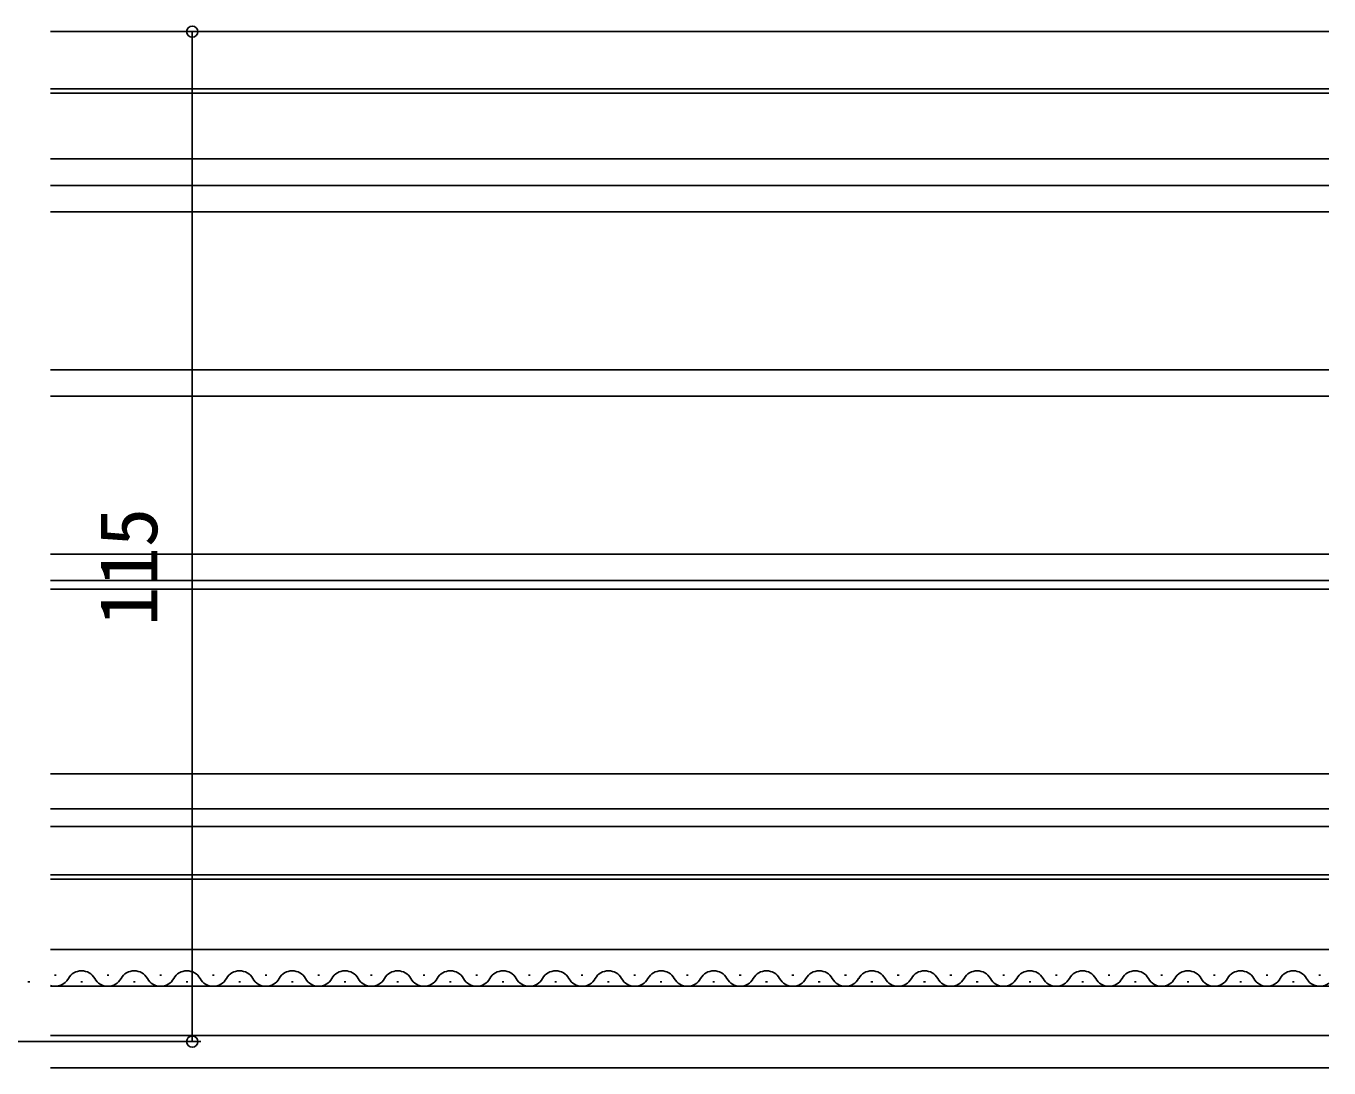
# Model space of a CAD drawing. Units: millimetres, scale not verified. Extents: x -525 to 525, y -783 to 778.
# Drawn here: x -159.6 to -11.2, y 393 to 511.6 of the extents above; entities that cross this region are included whole.
import ezdxf
from ezdxf.enums import TextEntityAlignment as Align

# ---------------------------------------------------------------- set-up
doc = ezdxf.new("R2010")
doc.units = ezdxf.units.MM
doc.header["$LTSCALE"] = 4
doc.layers.add('0-3_YKK_12', color=2, linetype='Continuous')
doc.layers.add('0-6_YKK_D', color=6, linetype='Continuous')
doc.styles.add('ＭＳ ゴシック', font='')
doc.styles.get('ＭＳ ゴシック').set_extended_font_data('MS Gothic')

msp = doc.modelspace()

# ---------------------------------------------------------------- linework, layer by layer
at = {"layer": '0-3_YKK_12'}
for p, q in [((-156.8, 510.973), (-11.202, 510.973)), ((-156.8, 504.473), (-11.202, 504.474)), ((-156.8, 503.977), (-11.202, 503.977)), ((-156.8, 496.477), (-11.202, 496.477)), ((-156.8, 493.473), (-11.202, 493.473)), ((-156.8, 490.473), (-11.202, 490.473)), ((-156.8, 472.473), (-11.202, 472.473)), ((-156.8, 469.473), (-11.202, 469.473)), ((-156.8, 451.473), (-11.202, 451.473)), ((-156.8, 448.478), (-11.202, 448.473)), ((-156.8, 447.474), (-11.202, 447.474)), ((-156.8, 426.474), (-11.202, 426.474)), ((-156.8, 422.473), (-11.202, 422.473)), ((-156.8, 420.473), (-11.202, 420.473)), ((-156.8, 414.973), (-11.202, 414.973)), ((-156.8, 414.473), (-11.202, 414.473)), ((-156.8, 406.473), (-11.202, 406.473)), ((-159.359, 402.773), (-159.159, 402.773)), ((-156.8, 402.273), (-11.202, 402.273)), ((-156.359, 403.533), (-156.159, 403.533)), ((-153.359, 402.773), (-153.159, 402.773)), ((-150.359, 403.533), (-150.159, 403.533)), ((-147.359, 402.773), (-147.159, 402.773)), ((-144.359, 403.533), (-144.159, 403.533)), ((-141.359, 402.773), (-141.159, 402.773)), ((-138.359, 403.533), (-138.159, 403.533)), ((-135.359, 402.773), (-135.159, 402.773)), ((-132.359, 403.533), (-132.159, 403.533)), ((-129.359, 402.773), (-129.159, 402.773)), ((-126.359, 403.533), (-126.159, 403.533)), ((-123.359, 402.773), (-123.159, 402.773)), ((-120.359, 403.533), (-120.159, 403.533)), ((-117.359, 402.773), (-117.159, 402.773)), ((-114.359, 403.533), (-114.159, 403.533)), ((-111.359, 402.773), (-111.159, 402.773)), ((-108.359, 403.533), (-108.159, 403.533)), ((-105.359, 402.773), (-105.159, 402.773)), ((-102.359, 403.533), (-102.159, 403.533)), ((-99.359, 402.773), (-99.159, 402.773)), ((-96.359, 403.533), (-96.159, 403.533)), ((-93.359, 402.773), (-93.159, 402.773)), ((-90.359, 403.533), (-90.159, 403.533)), ((-87.359, 402.773), (-87.159, 402.773)), ((-84.359, 403.533), (-84.159, 403.533)), ((-81.359, 402.773), (-81.159, 402.773)), ((-78.359, 403.533), (-78.159, 403.533)), ((-75.359, 402.773), (-75.159, 402.773)), ((-72.359, 403.533), (-72.159, 403.533)), ((-69.359, 402.773), (-69.159, 402.773)), ((-66.359, 403.533), (-66.159, 403.533)), ((-63.359, 402.773), (-63.159, 402.773)), ((-60.359, 403.533), (-60.159, 403.533)), ((-57.359, 402.773), (-57.159, 402.773)), ((-54.359, 403.533), (-54.159, 403.533)), ((-51.359, 402.773), (-51.159, 402.773)), ((-48.359, 403.533), (-48.159, 403.533)), ((-45.359, 402.773), (-45.159, 402.773)), ((-42.359, 403.533), (-42.159, 403.533)), ((-39.359, 402.773), (-39.159, 402.773)), ((-36.359, 403.533), (-36.159, 403.533)), ((-33.359, 402.773), (-33.159, 402.773)), ((-30.359, 403.533), (-30.159, 403.533)), ((-27.359, 402.773), (-27.159, 402.773)), ((-24.359, 403.533), (-24.159, 403.533)), ((-21.359, 402.773), (-21.159, 402.773)), ((-18.359, 403.533), (-18.159, 403.533)), ((-15.359, 402.773), (-15.159, 402.773)), ((-12.359, 403.533), (-12.159, 403.533)), ((-11.202, 396.673), (-156.8, 396.673)), ((-11.202, 392.973), (-156.8, 392.973))]:
    msp.add_line(p, q, dxfattribs=at)
for centre, start, end in [((-153.259, 402.315), 29.20254, 150.79746), ((-147.259, 402.315), 29.20254, 150.79746), ((-141.259, 402.315), 29.20254, 150.79746), ((-135.259, 402.315), 29.20254, 150.79746), ((-129.259, 402.315), 29.20254, 150.79746), ((-123.259, 402.315), 29.20254, 150.79746), ((-117.259, 402.315), 29.20254, 150.79746), ((-111.259, 402.315), 29.20254, 150.79746), ((-105.259, 402.315), 29.20254, 150.79746), ((-99.259, 402.315), 29.20254, 150.79746), ((-93.259, 402.315), 29.20254, 150.79746), ((-87.259, 402.315), 29.20254, 150.79746), ((-81.259, 402.315), 29.20254, 150.79746), ((-75.259, 402.315), 29.20254, 150.79746), ((-69.259, 402.315), 29.20254, 150.79746), ((-63.259, 402.315), 29.20254, 150.79746), ((-57.259, 402.315), 29.20254, 150.79746), ((-51.259, 402.315), 29.20254, 150.79746), ((-45.259, 402.315), 29.20254, 150.79746), ((-39.259, 402.315), 29.20254, 150.79746), ((-33.259, 402.315), 29.20254, 150.79746), ((-27.259, 402.315), 29.20254, 150.79746), ((-21.259, 402.315), 29.20254, 150.79746), ((-15.259, 402.315), 29.20254, 150.79746), ((-156.259, 403.992), 251.64928, 330.79746), ((-150.259, 403.992), 209.20254, 330.79746), ((-144.259, 403.992), 209.20254, 330.79746), ((-138.259, 403.992), 209.20254, 330.79746), ((-132.259, 403.992), 209.20254, 330.79746), ((-126.259, 403.992), 209.20254, 330.79746), ((-120.259, 403.992), 209.20254, 330.79746), ((-114.259, 403.992), 209.20254, 330.79746), ((-108.259, 403.992), 209.20254, 330.79746), ((-102.259, 403.992), 209.20254, 330.79746), ((-96.259, 403.992), 209.20254, 330.79746), ((-90.259, 403.992), 209.20254, 330.79746), ((-84.259, 403.992), 209.20254, 330.79746), ((-78.259, 403.992), 209.20254, 330.79746), ((-72.259, 403.992), 209.20254, 330.79746), ((-66.259, 403.992), 209.20254, 330.79746), ((-60.259, 403.992), 209.20254, 330.79746), ((-54.259, 403.992), 209.20254, 330.79746), ((-48.259, 403.992), 209.20254, 330.79746), ((-42.259, 403.992), 209.20254, 330.79746), ((-36.259, 403.992), 209.20254, 330.79746), ((-30.259, 403.992), 209.20254, 330.79746), ((-24.259, 403.992), 209.20254, 330.79746), ((-18.259, 403.992), 209.20254, 330.79746), ((-12.259, 403.992), 209.20254, 307.96062)]:
    msp.add_arc(centre, 1.718, start, end, dxfattribs=at)
at = {"layer": '0-6_YKK_D'}
for p, q in [((-131.26, 510.973), (-141.66, 510.973)), ((-140.66, 510.973), (-140.66, 395.973)), ((-202.16, 395.973), (-139.66, 395.973))]:
    msp.add_line(p, q, dxfattribs=at)
for centre in [(-140.66, 510.973), (-140.66, 395.973)]:
    msp.add_circle(centre, 0.637, dxfattribs=at)

# ---------------------------------------------------------------- texts
at = {"layer": '0-6_YKK_D', "style": 'ＭＳ ゴシック'}
msp.add_text('115', height=6.598, rotation=90, dxfattribs=at).set_placement((-142.66, 443.297), align=Align.BOTTOM_LEFT)

doc.saveas('drawing.dxf')
